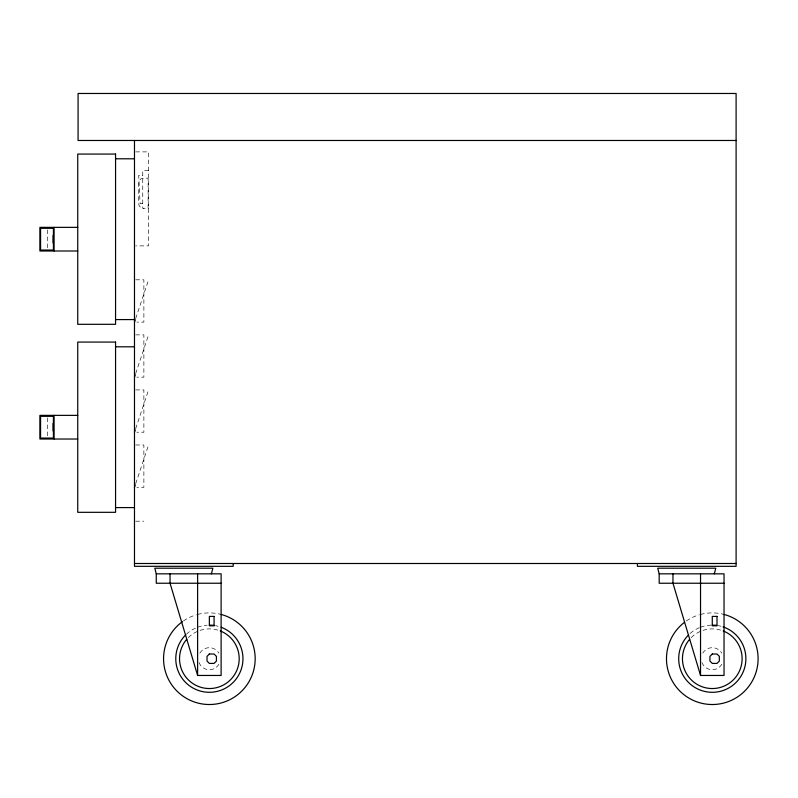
<?xml version="1.0" encoding="UTF-8"?>
<svg xmlns="http://www.w3.org/2000/svg" width="798" height="798" viewBox="0 0 798 798"><rect width="100%" height="100%" fill="white"/><g stroke="black" fill="none" stroke-linecap="round" stroke-linejoin="round"><path stroke-width="0.6" stroke-dasharray="3.99 2.99" d="M135.66 318.582L148.578 279.809M135.66 373.644L148.578 334.861M135.66 428.706L148.578 389.923M135.66 483.758L148.578 444.985M142.752 203.58L140.109 203.739L138.712 175.38L142.752 175.38M135.66 151.879L148.578 151.879L148.578 245.884L135.66 245.884M148.578 170.682L142.752 170.682L142.752 208.288L148.578 208.288M135.66 279.809L143.879 279.809L143.879 322.113L136.827 322.113M135.66 334.861L143.879 334.861L143.879 377.165L136.827 377.165M135.66 389.923L143.879 389.923L143.879 432.227L136.827 432.227M135.66 444.985L143.879 444.985L143.879 487.289L136.827 487.289M135.66 521.194L143.879 521.194M148.129 208.288L148.129 178.203L143.431 178.203A4.698 4.698 0 0 0 138.722 182.902L138.722 203.58A4.698 4.698 0 0 0 143.431 208.288M47.471 229.844L47.471 248.517M47.471 417.863L47.471 436.526M686.35 620.954A45.815 45.815 0 0 1 699.287 614.779M700.435 614.46A45.815 45.815 0 0 1 724.145 614.46M691.198 637.622A29.835 29.835 0 0 1 722.13 630.55M721.841 664.225A11.032 11.032 0 0 1 701.632 661.562M702.739 653.193A11.032 11.032 0 0 1 721.841 653.193M690.13 633.462A33.586 33.586 0 0 1 699.437 627.677M700.464 627.268A33.586 33.586 0 0 1 711.198 625.133M717.771 625.572A33.586 33.586 0 0 1 720.983 626.26M183.43 620.954A45.815 45.815 0 0 1 196.368 614.779M197.515 614.46A45.815 45.815 0 0 1 221.226 614.46M188.278 637.622A29.835 29.835 0 0 1 219.211 630.55M218.921 664.225A11.032 11.032 0 0 1 198.712 661.562M199.819 653.193A11.032 11.032 0 0 1 218.921 653.193M186.403 634.201A33.586 33.586 0 0 1 196.517 627.677M197.545 627.268A33.586 33.586 0 0 1 207.181 625.193M215.929 625.772A33.586 33.586 0 0 1 218.063 626.26"/><path stroke-width="1.2" d="M211.4 573.832L212.857 568.196L154.812 568.196L156.258 573.832L156.258 583.238L221.116 583.238M714.32 573.832L715.776 568.196L657.732 568.196L659.178 573.832L659.178 583.238L724.035 583.238M134.483 322.113L135.261 319.759M134.483 377.165L135.261 374.821M134.483 432.227L135.261 429.873M134.483 487.289L135.261 484.935M736.105 140.478L78.074 140.478L78.074 93.476L736.105 93.476L736.105 566.321L637.403 566.321L637.403 563.498M115.56 158.792L134.483 158.792M77.735 227.36L39.9 227.36L39.9 251.001L77.735 251.001M115.56 319.579L134.483 319.579M115.56 346.801L134.483 346.801M77.735 415.369L39.9 415.369L39.9 439.02L77.735 439.02M115.56 507.588L134.483 507.588M134.483 563.498L736.105 563.498M156.258 573.832L221.116 573.832L221.116 675.457L197.615 675.457L170.044 583.238L170.044 573.832M659.178 573.832L724.035 573.832L724.035 675.457L700.534 675.457L672.963 583.238L672.963 573.832M700.534 573.832L700.534 675.457M233.186 563.498L233.186 566.321L134.483 566.321L134.483 140.478M197.615 573.832L197.615 675.457M54.084 227.36L54.084 251.001M54.084 415.369L54.084 439.02M53.137 235.4L53.137 242.961M53.137 423.409L53.137 430.98M724.145 614.46A45.815 45.815 0 0 1 752.923 679.866A45.815 45.815 0 0 1 682.839 693.801A45.815 45.815 0 0 1 684.405 622.37M723.188 630.939A29.835 29.835 0 0 1 738.659 672.654A29.835 29.835 0 0 1 695.477 683.357A29.835 29.835 0 0 1 689.681 639.248M723.078 626.899A33.586 33.586 0 0 1 742.09 674.22A33.586 33.586 0 0 1 692.425 685.801A33.586 33.586 0 0 1 688.534 634.959M712.285 625.123A33.586 33.586 0 0 1 716.674 625.413M221.226 614.46A45.815 45.815 0 0 1 249.814 680.215A45.815 45.815 0 0 1 179.311 693.282A45.815 45.815 0 0 1 182.443 621.642M220.268 630.939A29.835 29.835 0 0 1 235.739 672.654A29.835 29.835 0 0 1 192.557 683.357A29.835 29.835 0 0 1 186.762 639.248M221.196 627.268A33.586 33.586 0 0 1 238.821 674.869A33.586 33.586 0 0 1 189.216 685.582A33.586 33.586 0 0 1 185.615 634.959M209.365 625.123A33.586 33.586 0 0 1 214.852 625.572M209.365 654.011L207.021 656.365L207.021 661.063L209.365 663.407L214.073 663.407L216.418 661.063L216.418 656.365L214.073 654.011L209.365 654.011M712.285 654.011L709.941 656.365L709.941 661.063L712.285 663.407L716.993 663.407L719.337 661.063L719.337 656.365L716.993 654.011L712.285 654.011M115.56 154.064L77.735 154.064L77.735 324.307L115.56 324.307L115.56 154.064M53.416 228.308L40.568 228.308L40.568 250.053L53.416 250.053L53.416 228.308M115.56 342.073L77.735 342.073L77.735 512.316L115.56 512.316L115.56 342.073M53.416 416.317L40.568 416.317L40.568 438.072L53.416 438.072L53.416 416.317M214.073 616.405L209.365 616.405L209.365 625.812L214.073 625.812L214.073 616.405M716.993 616.405L712.285 616.405L712.285 625.812L716.993 625.812L716.993 616.405"/></g></svg>
